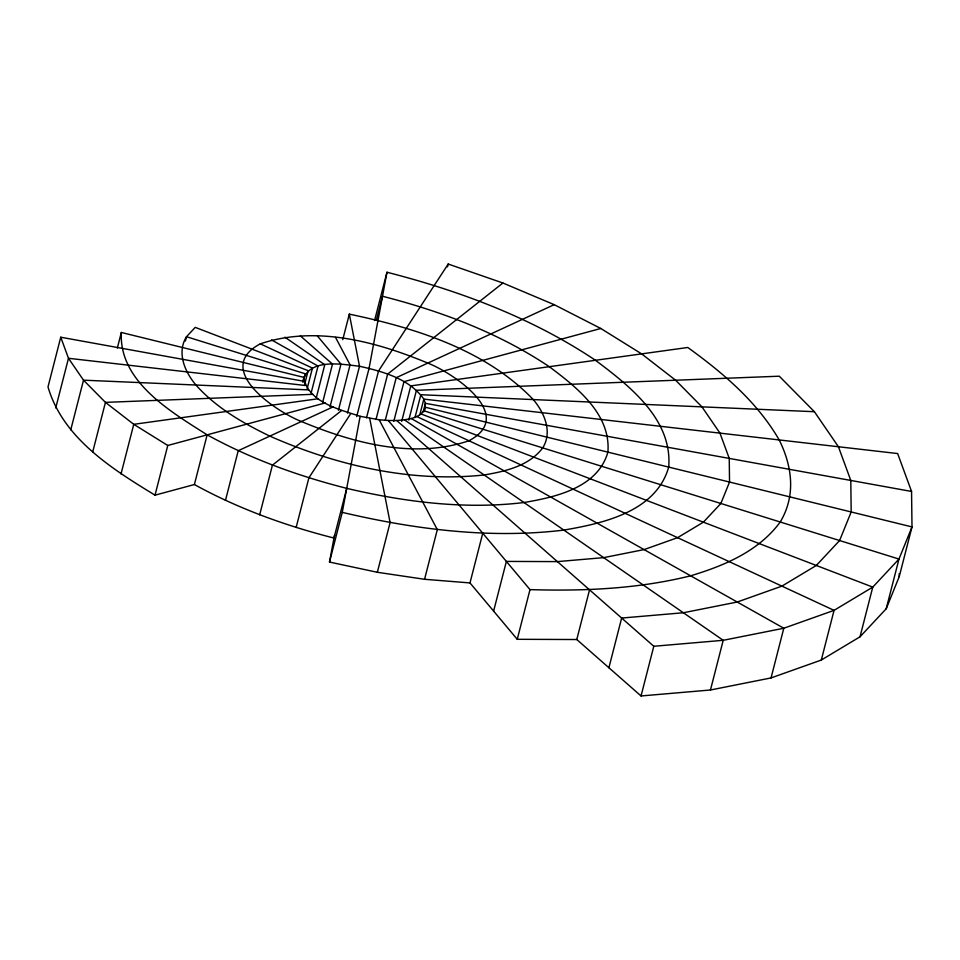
<?xml version="1.0" encoding="UTF-8"?>
<svg xmlns="http://www.w3.org/2000/svg" width="960" height="960" viewBox="0 0 960 960"><rect width="100%" height="100%" fill="white"/><g stroke="black" fill="none" stroke-linecap="round" stroke-linejoin="round"><path stroke-width="1.44" d="M302.7 381.612C308.448 357.78 341.472 364.272 359.52 366.252C382.812 371.496 409.272 378.684 423.84 399.108L897.648 453.552L911.556 491.46L912 526.92L899.244 576.612L886.212 608.76L860.016 636.804L821.304 660.048L771.048 677.928L710.46 690L641.04 695.964L576.78 639.528L517.248 639.3L469.992 582.924L424.56 579.288L377.34 572.28L329.496 562.056L334.5 535.224M329.496 562.056L342.252 512.364L360.144 416.316C339.612 409.464 307.872 402.276 303.792 377.352L121.332 332.472L117.324 348.096M342.252 512.364C414.588 529.368 489.66 539.076 563.832 530.088C603.684 523.26 656.028 511.62 668.712 467.088C672.588 419.424 629.652 385.92 595.464 360.288C532.308 318.012 460.272 291.012 386.976 272.244L369.084 368.292L356.688 416.556M303.84 381.288L60.756 337.224L48 386.916C62.964 438.264 111.96 468.84 155.016 495.168L194.388 484.536C238.224 508.644 285.552 525.756 333.972 538.044L346.728 488.352C404.592 501.96 464.652 509.724 523.992 502.524C555.876 497.064 597.744 487.752 607.896 452.136C610.992 414 576.648 387.192 549.288 366.696C498.768 332.868 441.144 311.268 382.5 296.256L376.308 320.388M55.728 407.964L68.484 358.284L60.756 337.224M70.752 429.864L83.508 380.172L68.484 358.284L305.388 385.5M92.688 452.064L105.444 402.372L83.508 380.172L308.388 389.88M121.008 474.012L133.764 424.32L105.444 402.372L312.78 394.32M185.4 340.98L186.504 336.72L195.228 327.372L308.148 370.656L304.512 384.852M155.016 495.168L167.772 445.476L325.248 402.936M194.388 484.536L207.144 434.844C171.144 411.876 118.824 381.792 121.332 332.472M225.468 500.412L238.224 450.72L333.024 406.908M259.668 514.86L272.424 465.168L341.568 410.52M303.06 382.296L305.244 373.776L186.504 336.72C176.472 352.74 184.908 371.988 195.948 385.032C216.096 407.7 242.796 423.06 269.82 436.116C336.684 465.564 410.916 482.784 484.152 474.972C505.392 471.348 528.996 466.02 542.736 447.888C552.756 431.868 544.32 412.62 533.28 399.576C485.196 349.56 415.488 328.008 349.32 314.136L342.756 339.684M306.984 389.376L312.456 368.076L260.292 343.848C212.616 368.988 275.604 411.444 301.416 421.512C353.256 443.112 413.88 459.348 468.936 440.76C516.612 415.62 453.624 373.164 427.812 363.096C375.972 341.496 315.348 325.26 260.292 343.848M311.112 393.06L318.036 366.084L271.464 339.876M316.392 397.404L324.768 364.752L284.928 337.188M322.644 402.42L332.484 364.092L300.348 335.868M296.136 527.508L308.892 477.816L350.688 413.688M330.048 406.704L340.992 364.116L317.364 335.928M338.412 410.28L350.076 364.848L335.532 337.38M347.484 413.1L359.52 366.252L349.32 314.136M374.58 320.508L386.976 272.244M366.516 417.78L378.552 370.932L448.2 264.036L502.908 283.008L554.196 304.668L600.816 328.488L641.628 353.88L675.612 380.22L701.952 406.86L719.964 433.128L729.24 458.4L729.54 482.052L720.852 503.484L703.38 522.18L677.58 537.672L644.076 549.6L603.684 557.64L557.4 561.612L506.376 561.42L493.62 611.112M375.996 419.52L387.66 374.088L502.908 283.008M385.272 420.288L396.216 377.7L554.196 304.668M393.78 421.416L403.98 381.672L600.816 328.488M401.676 421.392L410.784 385.896L687.792 347.484C723.096 372.996 757.092 401.784 779.196 439.944C792.336 466.428 796.008 495.756 780.216 522.012C758.712 551.292 724.368 565.644 690.648 575.808C638.148 588.876 583.884 591.264 530.004 589.608L388.248 420.492L379.152 419.76L360.144 416.316M447.48 266.88L448.2 264.036M408.792 420.108L416.448 390.288L779.28 376.2L814.392 411.708L838.416 446.748L850.788 480.432L851.184 511.968L839.592 540.54L816.312 565.464L781.908 586.128L737.22 602.028L683.364 612.756L621.66 618.048L608.904 667.74M415.008 417.444L420.84 394.728L814.392 411.708M377.34 572.28L390.096 522.588L369.708 418.356M419.832 414.732L423.84 399.108L425.388 403.32L424.344 411.516M423.204 411.84L425.388 403.32L911.556 491.46M424.56 579.288L437.316 529.608L379.152 419.76M469.992 582.924L482.748 533.232M517.248 639.3L530.004 589.608M576.78 639.528L589.536 589.836M641.04 695.964L653.796 646.272L396.744 420.528L388.248 420.492M710.46 690L723.216 640.308L783.804 628.236L834.06 610.356L872.772 587.112L898.968 559.068L912 526.92L425.436 407.268C421.548 418.704 406.956 419.652 396.744 420.528M771.048 677.928L783.804 628.236L411.192 418.524M821.304 660.048L834.06 610.356L416.772 416.532M860.016 636.804L872.772 587.112L421.08 413.952M886.212 608.76L898.968 559.068L423.984 410.832M318.444 398.712L133.764 424.32L167.772 445.476M653.796 646.272L723.216 640.308L404.46 419.856M346.728 488.352C298.308 476.064 250.98 458.952 207.144 434.844M899.208 573.648L899.244 576.612"/></g></svg>
